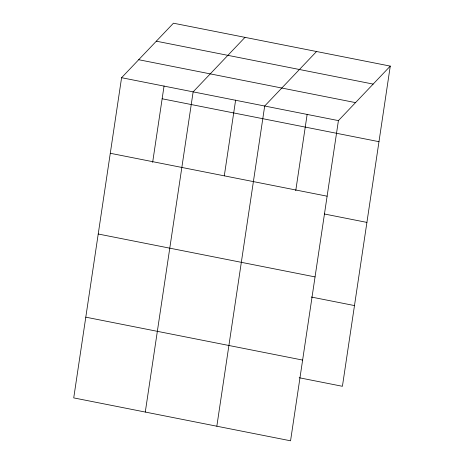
<?xml version="1.0" encoding="UTF-8"?>
<svg xmlns="http://www.w3.org/2000/svg" width="464" height="464" viewBox="0 0 464 464"><rect width="100%" height="100%" fill="white"/><g stroke="black" fill="none" stroke-linecap="round" stroke-linejoin="round"><path stroke-width="0.7" d="M121.585 77.703L73.73 397.897L290.557 440.8L338.413 120.611L390.27 66.103L173.443 23.2L121.585 77.703L338.413 120.611M152.644 162.359L164.065 85.944M145.284 412.055L193.14 91.86L244.992 37.358M224.303 175.804L235.619 100.102M216.839 426.213L264.689 106.018L316.547 51.516M295.748 190.675L307.168 114.266M390.27 66.103L342.415 386.297L299.176 377.742M156.327 41.186L373.155 84.088M138.695 59.717L355.523 102.619M162.145 98.78L378.972 141.682M110.287 153.282L327.114 196.191M324.377 213.991L366.908 222.407M98.223 234.007L315.05 276.909M311.24 297.018L354.479 305.573M85.794 317.173L302.621 360.076"/></g></svg>
